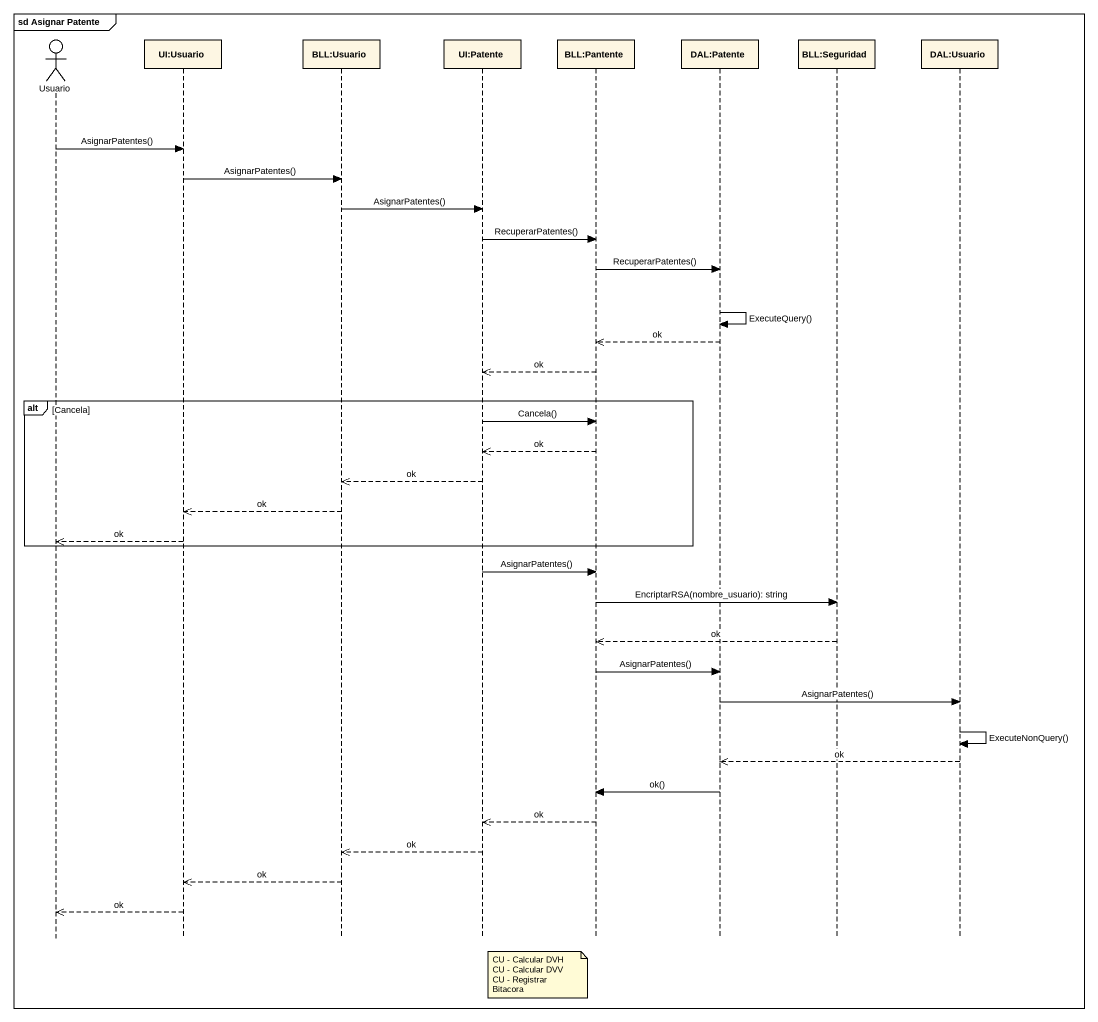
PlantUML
@startuml
mainframe sd Asignar Patente
hide footbox
actor Usuario
participant "UI:Usuario" as UI_Usuario
participant "BLL:Usuario" as BLL_Usuario
participant "UI:Patente" as UI_Patente
participant "BLL:Pantente" as BLL_Pantente
participant "DAL:Patente" as DAL_Patente
participant "BLL:Seguridad" as BLL_Seguridad
participant "DAL:Usuario" as DAL_Usuario

Usuario -> UI_Usuario : AsignarPatentes()
UI_Usuario -> BLL_Usuario : AsignarPatentes()
BLL_Usuario -> UI_Patente : AsignarPatentes()
UI_Patente -> BLL_Pantente : RecuperarPatentes()
BLL_Pantente -> DAL_Patente : RecuperarPatentes()
DAL_Patente -> DAL_Patente : ExecuteQuery()
DAL_Patente -->> BLL_Pantente : ok
BLL_Pantente -->> UI_Patente : ok
alt Cancela
  UI_Patente -> BLL_Pantente : Cancela()
  BLL_Pantente -->> UI_Patente : ok
  UI_Patente -->> BLL_Usuario : ok
  BLL_Usuario -->> UI_Usuario : ok
  UI_Usuario -->> Usuario : ok
end
UI_Patente -> BLL_Pantente : AsignarPatentes()
BLL_Pantente -> BLL_Seguridad : EncriptarRSA(nombre_usuario): string
BLL_Seguridad -->> BLL_Pantente : ok
BLL_Pantente -> DAL_Patente : AsignarPatentes()
DAL_Patente -> DAL_Usuario : AsignarPatentes()
DAL_Usuario -> DAL_Usuario : ExecuteNonQuery()
DAL_Usuario -->> DAL_Patente : ok
DAL_Patente -> BLL_Pantente : ok()
BLL_Pantente -->> UI_Patente : ok
UI_Patente -->> BLL_Usuario : ok
BLL_Usuario -->> UI_Usuario : ok
UI_Usuario -->> Usuario : ok
note right of UI_Patente
  CU - Calcular DVH
  CU - Calcular DVV
  CU - Registrar Bitacora
end note
@enduml
